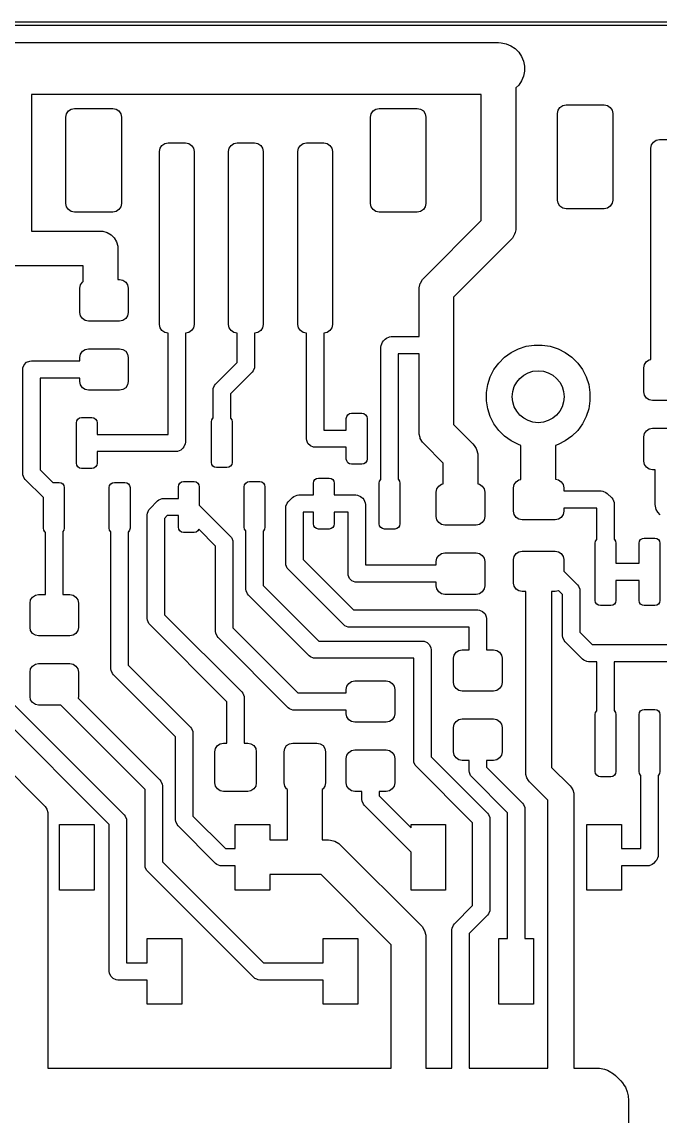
# Model space of a CAD drawing. Header units: millimetres. Extents: x 112.3 to 187.7, y -128.1 to -63.8.
# Drawn here: x 150.83 to 169.27, y -95.38 to -63.75 of the extents above; entities that cross this region are included whole.
import ezdxf

# ---------------------------------------------------------------- set-up
doc = ezdxf.new("R2010")
doc.units = ezdxf.units.MM
doc.layers.add('F.Cu', color=13, linetype='CONTINUOUS', true_color=0xc83434)

msp = doc.modelspace()

# ---------------------------------------------------------------- linework, layer by layer
at = {"layer": 'F.Cu', "linetype": 'CONTINUOUS'}
for p, q in [((112.4, -63.75), (187.699999, -63.75)), ((187.649999, -63.85), (112.45, -63.85)), ((150.6, -64.35), (164.6, -64.35)), ((164.6, -64.35), (164.673513, -64.353611)), ((164.673513, -64.353611), (164.817714, -64.382295)), ((164.817714, -64.382295), (164.953548, -64.438559)), ((164.953548, -64.438559), (165.075795, -64.520242)), ((165.075795, -64.520242), (165.179758, -64.624205)), ((165.179758, -64.624205), (165.261441, -64.746452)), ((165.261441, -64.746452), (165.317705, -64.882286)), ((165.317705, -64.882286), (165.346389, -65.026487)), ((165.346389, -65.026487), (165.346389, -65.173513)), ((165.261441, -65.453548), (165.179758, -65.575795)), ((165.317705, -65.317714), (165.261441, -65.453548)), ((165.346389, -65.173513), (165.317705, -65.317714)), ((165.179758, -65.575795), (165.1, -65.655553)), ((165.1, -65.655553), (165.1, -69.7)), ((164.1, -65.85), (151.1, -65.85)), ((151.1, -65.85), (151.1, -69.8)), ((164.1, -69.492893), (164.1, -65.85)), ((152.1, -66.5), (152.11903, -66.404329)), ((152.11903, -66.404329), (152.173223, -66.323223)), ((152.173223, -66.323223), (152.254329, -66.26903)), ((152.254329, -66.26903), (152.35, -66.25)), ((152.35, -66.25), (153.45, -66.25)), ((153.45, -66.25), (153.545671, -66.26903)), ((153.545671, -66.26903), (153.626777, -66.323223)), ((153.626777, -66.323223), (153.68097, -66.404329)), ((153.68097, -66.404329), (153.7, -66.5)), ((160.9, -66.5), (160.91903, -66.404329)), ((160.91903, -66.404329), (160.973223, -66.323223)), ((160.973223, -66.323223), (161.054329, -66.26903)), ((161.054329, -66.26903), (161.15, -66.25)), ((161.15, -66.25), (162.25, -66.25)), ((162.25, -66.25), (162.345671, -66.26903)), ((162.345671, -66.26903), (162.426777, -66.323223)), ((162.426777, -66.323223), (162.48097, -66.404329)), ((162.48097, -66.404329), (162.5, -66.5)), ((166.3, -66.4), (166.31903, -66.304329)), ((166.3, -68.9), (166.3, -66.4)), ((166.31903, -66.304329), (166.373223, -66.223223)), ((166.373223, -66.223223), (166.454329, -66.16903)), ((166.454329, -66.16903), (166.55, -66.15)), ((166.55, -66.15), (167.65, -66.15)), ((167.65, -66.15), (167.745671, -66.16903)), ((167.745671, -66.16903), (167.826777, -66.223223)), ((167.826777, -66.223223), (167.88097, -66.304329)), ((167.88097, -66.304329), (167.9, -66.4)), ((167.9, -66.4), (167.9, -68.9)), ((152.1, -69), (152.1, -66.5)), ((153.7, -66.5), (153.7, -69)), ((160.9, -69), (160.9, -66.5)), ((162.5, -66.5), (162.5, -69)), ((154.81903, -67.404329), (154.873223, -67.323223)), ((154.873223, -67.323223), (154.954329, -67.26903)), ((154.954329, -67.26903), (155.05, -67.25)), ((155.05, -67.25), (155.55, -67.25)), ((155.55, -67.25), (155.645671, -67.26903)), ((155.645671, -67.26903), (155.726777, -67.323223)), ((155.726777, -67.323223), (155.78097, -67.404329)), ((156.81903, -67.404329), (156.873223, -67.323223)), ((156.873223, -67.323223), (156.954329, -67.26903)), ((156.954329, -67.26903), (157.05, -67.25)), ((157.05, -67.25), (157.55, -67.25)), ((157.55, -67.25), (157.645671, -67.26903)), ((157.645671, -67.26903), (157.726777, -67.323223)), ((157.726777, -67.323223), (157.78097, -67.404329)), ((158.81903, -67.404329), (158.873223, -67.323223)), ((158.873223, -67.323223), (158.954329, -67.26903)), ((158.954329, -67.26903), (159.05, -67.25)), ((159.05, -67.25), (159.55, -67.25)), ((159.55, -67.25), (159.645671, -67.26903)), ((159.645671, -67.26903), (159.726777, -67.323223)), ((159.726777, -67.323223), (159.78097, -67.404329)), ((169, -67.4), (169.01903, -67.304329)), ((169.01903, -67.304329), (169.073223, -67.223223)), ((169.073223, -67.223223), (169.154329, -67.16903)), ((169.154329, -67.16903), (169.25, -67.15)), ((169.25, -67.15), (169.75, -67.15)), ((154.8, -67.5), (154.81903, -67.404329)), ((154.8, -72.5), (154.8, -67.5)), ((155.78097, -67.404329), (155.8, -67.5)), ((155.8, -67.5), (155.8, -72.5)), ((156.8, -67.5), (156.81903, -67.404329)), ((156.8, -72.5), (156.8, -67.5)), ((157.78097, -67.404329), (157.8, -67.5)), ((157.8, -67.5), (157.8, -72.5)), ((158.8, -67.5), (158.81903, -67.404329)), ((158.8, -72.5), (158.8, -67.5)), ((159.78097, -67.404329), (159.8, -67.5)), ((159.8, -67.5), (159.8, -72.5)), ((169, -69.9), (169, -67.4)), ((166.31903, -68.995671), (166.3, -68.9)), ((167.9, -68.9), (167.88097, -68.995671)), ((152.11903, -69.095671), (152.1, -69)), ((152.173223, -69.176777), (152.11903, -69.095671)), ((152.254329, -69.23097), (152.173223, -69.176777)), ((152.35, -69.25), (152.254329, -69.23097)), ((153.45, -69.25), (152.35, -69.25)), ((153.545671, -69.23097), (153.45, -69.25)), ((153.626777, -69.176777), (153.545671, -69.23097)), ((153.68097, -69.095671), (153.626777, -69.176777)), ((153.7, -69), (153.68097, -69.095671)), ((160.91903, -69.095671), (160.9, -69)), ((160.973223, -69.176777), (160.91903, -69.095671)), ((161.054329, -69.23097), (160.973223, -69.176777)), ((161.15, -69.25), (161.054329, -69.23097)), ((162.25, -69.25), (161.15, -69.25)), ((162.345671, -69.23097), (162.25, -69.25)), ((162.426777, -69.176777), (162.345671, -69.23097)), ((162.48097, -69.095671), (162.426777, -69.176777)), ((162.5, -69), (162.48097, -69.095671)), ((166.373223, -69.076777), (166.31903, -68.995671)), ((166.454329, -69.13097), (166.373223, -69.076777)), ((166.55, -69.15), (166.454329, -69.13097)), ((167.65, -69.15), (166.55, -69.15)), ((167.745671, -69.13097), (167.65, -69.15)), ((167.826777, -69.076777), (167.745671, -69.13097)), ((167.88097, -68.995671), (167.826777, -69.076777)), ((162.446447, -71.146447), (164.1, -69.492893)), ((151.1, -69.8), (153.1, -69.8)), ((153.1, -69.8), (153.165263, -69.804278)), ((153.165263, -69.804278), (153.291342, -69.83806)), ((153.291342, -69.83806), (153.404381, -69.903323)), ((153.404381, -69.903323), (153.496677, -69.995619)), ((165.06194, -69.891342), (164.996677, -70.004381)), ((165.077107, -69.834737), (165.06194, -69.891342)), ((165.095723, -69.765263), (165.077107, -69.834737)), ((165.1, -69.7), (165.095723, -69.765247)), ((165.095723, -69.765247), (165.095723, -69.765263)), ((169, -73.509945), (169, -69.9)), ((153.496677, -69.995619), (153.56194, -70.108658)), ((153.56194, -70.108658), (153.595722, -70.234737)), ((164.953553, -70.053554), (163.3, -71.707106)), ((164.996668, -70.004389), (164.953553, -70.053554)), ((164.996677, -70.004381), (164.996668, -70.004389)), ((153.595722, -70.234737), (153.6, -70.3)), ((153.6, -70.3), (153.6, -71.2)), ((152.6, -70.8), (150.6, -70.8)), ((152.6, -71.255331), (152.6, -70.8)), ((162.403338, -71.195603), (162.446447, -71.146447)), ((152.5, -71.45), (152.51903, -71.354329)), ((152.5, -72.15), (152.5, -71.45)), ((152.51903, -71.354329), (152.573223, -71.273223)), ((152.573223, -71.273223), (152.6, -71.255331)), ((153.6, -71.2), (153.65, -71.2)), ((153.65, -71.2), (153.745671, -71.21903)), ((153.745671, -71.21903), (153.826777, -71.273223)), ((153.826777, -71.273223), (153.88097, -71.354329)), ((153.88097, -71.354329), (153.9, -71.45)), ((153.9, -71.45), (153.9, -72.15)), ((162.3, -71.5), (162.304277, -71.434752)), ((162.304277, -71.434737), (162.33806, -71.308658)), ((162.304277, -71.434752), (162.304277, -71.434737)), ((162.33806, -71.308658), (162.343059, -71.3)), ((162.343059, -71.3), (162.403323, -71.195619)), ((162.403323, -71.195619), (162.403338, -71.195603)), ((162.3, -72.85), (162.3, -71.5)), ((163.3, -71.707106), (163.3, -73.1)), ((152.51903, -72.245671), (152.5, -72.15)), ((152.573223, -72.326777), (152.51903, -72.245671)), ((152.654329, -72.38097), (152.573223, -72.326777)), ((152.75, -72.4), (152.654329, -72.38097)), ((153.65, -72.4), (152.75, -72.4)), ((153.745671, -72.38097), (153.65, -72.4)), ((153.826777, -72.326777), (153.745671, -72.38097)), ((153.88097, -72.245671), (153.826777, -72.326777)), ((153.9, -72.15), (153.88097, -72.245671)), ((154.81903, -72.595671), (154.8, -72.5)), ((154.873223, -72.676777), (154.81903, -72.595671)), ((154.954329, -72.73097), (154.873223, -72.676777)), ((155.05, -72.75), (154.954329, -72.73097)), ((155.05, -75.675), (155.05, -72.75)), ((155.645671, -72.73097), (155.55, -72.75)), ((155.55, -72.75), (155.55, -75.9)), ((155.726777, -72.676777), (155.645671, -72.73097)), ((155.78097, -72.595671), (155.726777, -72.676777)), ((155.8, -72.5), (155.78097, -72.595671)), ((156.81903, -72.595671), (156.8, -72.5)), ((156.873223, -72.676777), (156.81903, -72.595671)), ((156.954329, -72.73097), (156.873223, -72.676777)), ((157.05, -72.75), (156.954329, -72.73097)), ((157.05, -73.596446), (157.05, -72.75)), ((157.645671, -72.73097), (157.55, -72.75)), ((157.55, -72.75), (157.55, -73.7)), ((157.726777, -72.676777), (157.645671, -72.73097)), ((157.78097, -72.595671), (157.726777, -72.676777)), ((157.8, -72.5), (157.78097, -72.595671)), ((158.81903, -72.595671), (158.8, -72.5)), ((158.873223, -72.676777), (158.81903, -72.595671)), ((158.954329, -72.73097), (158.873223, -72.676777)), ((159.05, -72.75), (158.954329, -72.73097)), ((159.05, -75.8), (159.05, -72.75)), ((159.645671, -72.73097), (159.55, -72.75)), ((159.55, -72.75), (159.55, -75.55)), ((159.726777, -72.676777), (159.645671, -72.73097)), ((159.78097, -72.595671), (159.726777, -72.676777)), ((159.8, -72.5), (159.78097, -72.595671)), ((161.204804, -73.101227), (161.242133, -73.011107)), ((161.242133, -73.011107), (161.242137, -73.011102)), ((161.242137, -73.011102), (161.273223, -72.973223)), ((161.273223, -72.973223), (161.323224, -72.923223)), ((161.323224, -72.923223), (161.361108, -72.892132)), ((161.361108, -72.892132), (161.451228, -72.854803)), ((161.451228, -72.854803), (161.451237, -72.854803)), ((161.451237, -72.854803), (161.5, -72.85)), ((161.5, -72.85), (162.3, -72.85)), ((152.5, -73.45), (152.51903, -73.354329)), ((152.51903, -73.354329), (152.573223, -73.273223)), ((152.573223, -73.273223), (152.654329, -73.21903)), ((152.654329, -73.21903), (152.75, -73.2)), ((152.75, -73.2), (153.65, -73.2)), ((153.65, -73.2), (153.745671, -73.21903)), ((153.745671, -73.21903), (153.826777, -73.273223)), ((153.826777, -73.273223), (153.88097, -73.354329)), ((153.88097, -73.354329), (153.9, -73.45)), ((161.2, -73.15), (161.204804, -73.101227)), ((161.2, -76.97738), (161.2, -73.15)), ((162.3, -73.35), (161.7, -73.35)), ((161.7, -73.35), (161.7, -76.97738)), ((162.3, -75.6), (162.3, -73.35)), ((163.3, -73.1), (163.3, -75.392893)), ((164.769709, -73.446344), (164.960133, -73.307993)), ((164.960133, -73.307993), (165.169856, -73.201134)), ((165.169856, -73.201134), (165.393713, -73.128398)), ((165.393713, -73.128398), (165.626192, -73.091577)), ((165.626192, -73.091577), (165.86157, -73.091577)), ((165.86157, -73.091577), (166.094049, -73.128398)), ((166.094049, -73.128398), (166.317906, -73.201134)), ((166.317906, -73.201134), (166.527629, -73.307993)), ((166.527629, -73.307993), (166.718053, -73.446344)), ((150.854804, -73.751227), (150.892133, -73.661107)), ((150.892133, -73.661107), (150.961107, -73.592133)), ((150.961107, -73.592133), (151.051227, -73.554804)), ((151.051227, -73.554804), (151.1, -73.55)), ((151.1, -73.55), (152.5, -73.55)), ((152.5, -73.55), (152.5, -73.45)), ((153.9, -73.45), (153.9, -74.15)), ((156.423223, -74.223223), (157.05, -73.596446)), ((157.55, -73.7), (157.545196, -73.748773)), ((164.464921, -73.803205), (164.603272, -73.612781)), ((164.603272, -73.612781), (164.769709, -73.446344)), ((166.718053, -73.446344), (166.88449, -73.612781)), ((166.88449, -73.612781), (167.022841, -73.803205)), ((168.8, -73.75), (168.81903, -73.654329)), ((168.81903, -73.654329), (168.873223, -73.573223)), ((168.873223, -73.573223), (168.954329, -73.51903)), ((168.954329, -73.51903), (169, -73.509945)), ((150.85, -73.8), (150.854804, -73.751227)), ((150.85, -76.8), (150.85, -73.8)), ((157.476776, -73.876777), (156.85, -74.503553)), ((157.507862, -73.838897), (157.476776, -73.876777)), ((157.507867, -73.838893), (157.507862, -73.838897)), ((157.545196, -73.748773), (157.507867, -73.838893)), ((164.285326, -74.236785), (164.358062, -74.012928)), ((164.358062, -74.012928), (164.464921, -73.803205)), ((167.022841, -73.803205), (167.1297, -74.012928)), ((167.1297, -74.012928), (167.202436, -74.236785)), ((168.8, -74.45), (168.8, -73.75)), ((152.5, -74.05), (151.35, -74.05)), ((151.35, -74.05), (151.35, -76.696446)), ((152.5, -74.15), (152.5, -74.05)), ((152.51903, -74.245671), (152.5, -74.15)), ((152.573223, -74.326777), (152.51903, -74.245671)), ((152.654329, -74.38097), (152.573223, -74.326777)), ((153.826777, -74.326777), (153.745671, -74.38097)), ((153.88097, -74.245671), (153.826777, -74.326777)), ((153.9, -74.15), (153.88097, -74.245671)), ((156.354804, -74.351227), (156.392133, -74.261107)), ((156.392133, -74.261107), (156.392137, -74.261102)), ((156.392137, -74.261102), (156.423223, -74.223223)), ((164.248505, -74.469264), (164.285326, -74.236785)), ((167.202436, -74.236785), (167.239257, -74.469264)), ((152.75, -74.4), (152.654329, -74.38097)), ((153.65, -74.4), (152.75, -74.4)), ((153.745671, -74.38097), (153.65, -74.4)), ((156.35, -74.4), (156.354804, -74.351227)), ((156.35, -75.20238), (156.35, -74.4)), ((156.85, -74.503553), (156.85, -75.20238)), ((164.248505, -74.704642), (164.248505, -74.469264)), ((167.239257, -74.469264), (167.239257, -74.704642)), ((168.81903, -74.545671), (168.8, -74.45)), ((168.873223, -74.626777), (168.81903, -74.545671)), ((168.954329, -74.68097), (168.873223, -74.626777)), ((164.285326, -74.937121), (164.248505, -74.704642)), ((164.358062, -75.160978), (164.285326, -74.937121)), ((167.202436, -74.937121), (167.1297, -75.160978)), ((167.239257, -74.704642), (167.202436, -74.937121)), ((169.05, -74.7), (168.954329, -74.68097)), ((169.95, -74.7), (169.05, -74.7)), ((152.4, -75.3375), (152.411418, -75.280097)), ((152.411418, -75.280097), (152.443934, -75.231434)), ((152.443934, -75.231434), (152.492597, -75.198918)), ((152.492597, -75.198918), (152.55, -75.1875)), ((152.55, -75.1875), (152.85, -75.1875)), ((152.85, -75.1875), (152.907403, -75.198918)), ((152.907403, -75.198918), (152.956066, -75.231434)), ((152.956066, -75.231434), (152.988582, -75.280097)), ((152.988582, -75.280097), (153, -75.3375)), ((156.3, -75.3125), (156.311418, -75.255097)), ((156.311418, -75.255097), (156.343934, -75.206434)), ((156.343934, -75.206434), (156.35, -75.20238)), ((156.85, -75.20238), (156.856066, -75.206434)), ((156.856066, -75.206434), (156.888582, -75.255097)), ((156.888582, -75.255097), (156.9, -75.3125)), ((160.2, -75.2125), (160.211418, -75.155097)), ((160.2, -75.55), (160.2, -75.2125)), ((160.211418, -75.155097), (160.243934, -75.106434)), ((160.243934, -75.106434), (160.292597, -75.073918)), ((160.292597, -75.073918), (160.35, -75.0625)), ((160.35, -75.0625), (160.65, -75.0625)), ((160.65, -75.0625), (160.707403, -75.073918)), ((160.707403, -75.073918), (160.756066, -75.106434)), ((160.756066, -75.106434), (160.788582, -75.155097)), ((160.788582, -75.155097), (160.8, -75.2125)), ((160.8, -75.2125), (160.8, -76.3875)), ((164.464921, -75.370701), (164.358062, -75.160978)), ((167.1297, -75.160978), (167.022841, -75.370701)), ((152.4, -76.5125), (152.4, -75.3375)), ((153, -75.3375), (153, -75.675)), ((156.3, -76.4875), (156.3, -75.3125)), ((156.9, -75.3125), (156.9, -76.4875)), ((159.55, -75.55), (160.2, -75.55)), ((162.304277, -75.665247), (162.3, -75.6)), ((163.3, -75.392893), (163.853553, -75.946446)), ((164.603272, -75.561125), (164.464921, -75.370701)), ((164.769709, -75.727562), (164.603272, -75.561125)), ((166.88449, -75.561125), (166.718053, -75.727562)), ((167.022841, -75.370701), (166.88449, -75.561125)), ((168.81903, -75.654329), (168.873223, -75.573223)), ((168.873223, -75.573223), (168.954329, -75.51903)), ((168.954329, -75.51903), (169.05, -75.5)), ((169.05, -75.5), (169.95, -75.5)), ((153, -75.675), (155.05, -75.675)), ((155.55, -75.9), (155.545196, -75.948773)), ((159.054804, -75.848773), (159.05, -75.8)), ((159.092133, -75.938893), (159.054804, -75.848773)), ((162.304277, -75.665263), (162.304277, -75.665247)), ((162.329959, -75.761108), (162.304277, -75.665263)), ((162.33806, -75.791342), (162.329959, -75.761108)), ((162.403323, -75.904381), (162.33806, -75.791342)), ((162.403338, -75.904396), (162.403323, -75.904381)), ((162.446447, -75.953553), (162.403338, -75.904396)), ((164.960133, -75.865913), (164.769709, -75.727562)), ((165.169856, -75.972772), (164.960133, -75.865913)), ((166.527629, -75.865913), (166.317906, -75.972772)), ((166.718053, -75.727562), (166.527629, -75.865913)), ((168.8, -75.75), (168.81903, -75.654329)), ((168.8, -76.45), (168.8, -75.75)), ((155.275, -76.175), (153, -76.175)), ((153, -76.175), (153, -76.5125)), ((155.323773, -76.170196), (155.275, -76.175)), ((155.413893, -76.132867), (155.323773, -76.170196)), ((155.413897, -76.132862), (155.413893, -76.132867)), ((155.451777, -76.101777), (155.413897, -76.132862)), ((155.476776, -76.076777), (155.451777, -76.101777)), ((155.507862, -76.038897), (155.476776, -76.076777)), ((155.507867, -76.038893), (155.507862, -76.038897)), ((155.545196, -75.948773), (155.507867, -76.038893)), ((159.161107, -76.007867), (159.092133, -75.938893)), ((159.251227, -76.045196), (159.161107, -76.007867)), ((159.3, -76.05), (159.251227, -76.045196)), ((160.2, -76.05), (159.3, -76.05)), ((160.2, -76.3875), (160.2, -76.05)), ((163, -76.507106), (162.446447, -75.953553)), ((163.853553, -75.946446), (163.896668, -75.99561)), ((163.896668, -75.99561), (163.896677, -75.995619)), ((163.896677, -75.995619), (163.946739, -76.082329)), ((163.946739, -76.082329), (163.96194, -76.108658)), ((163.96194, -76.108658), (163.995723, -76.234737)), ((163.995723, -76.234737), (163.995723, -76.234752)), ((163.995723, -76.234752), (164, -76.3)), ((165.243881, -75.996824), (165.169856, -75.972772)), ((165.243881, -76.980098), (165.243881, -75.996824)), ((166.317906, -75.972772), (166.243881, -75.996824)), ((166.243881, -75.996824), (166.243881, -76.974756)), ((152.411418, -76.569903), (152.4, -76.5125)), ((153, -76.5125), (152.988582, -76.569903)), ((156.311418, -76.544903), (156.3, -76.4875)), ((156.343934, -76.593566), (156.311418, -76.544903)), ((156.888582, -76.544903), (156.856066, -76.593566)), ((156.9, -76.4875), (156.888582, -76.544903)), ((160.211418, -76.444903), (160.2, -76.3875)), ((160.243934, -76.493566), (160.211418, -76.444903)), ((160.292597, -76.526082), (160.243934, -76.493566)), ((160.35, -76.5375), (160.292597, -76.526082)), ((160.65, -76.5375), (160.35, -76.5375)), ((160.707403, -76.526082), (160.65, -76.5375)), ((160.756066, -76.493566), (160.707403, -76.526082)), ((160.788582, -76.444903), (160.756066, -76.493566)), ((160.8, -76.3875), (160.788582, -76.444903)), ((163, -77.109945), (163, -76.507106)), ((164, -76.3), (164, -77.109945)), ((168.81903, -76.545671), (168.8, -76.45)), ((168.873223, -76.626777), (168.81903, -76.545671)), ((150.854804, -76.848773), (150.85, -76.8)), ((150.892133, -76.938893), (150.854804, -76.848773)), ((151.35, -76.696446), (151.716054, -77.0625)), ((152.443934, -76.618566), (152.411418, -76.569903)), ((152.492597, -76.651082), (152.443934, -76.618566)), ((152.55, -76.6625), (152.492597, -76.651082)), ((152.85, -76.6625), (152.55, -76.6625)), ((152.907403, -76.651082), (152.85, -76.6625)), ((152.956066, -76.618566), (152.907403, -76.651082)), ((152.988582, -76.569903), (152.956066, -76.618566)), ((156.392597, -76.626082), (156.343934, -76.593566)), ((156.45, -76.6375), (156.392597, -76.626082)), ((156.75, -76.6375), (156.45, -76.6375)), ((156.807403, -76.626082), (156.75, -76.6375)), ((156.856066, -76.593566), (156.807403, -76.626082)), ((168.954329, -76.68097), (168.873223, -76.626777)), ((169.05, -76.7), (168.954329, -76.68097)), ((169.125, -76.7), (169.05, -76.7)), ((169.125, -77.7), (169.125, -76.7)), ((150.892137, -76.938897), (150.892133, -76.938893)), ((150.923223, -76.976777), (150.892137, -76.938897)), ((151.45, -77.503554), (150.923223, -76.976777)), ((151.716054, -77.0625), (151.9, -77.0625)), ((151.9, -77.0625), (151.957403, -77.073918)), ((151.957403, -77.073918), (152.006066, -77.106434)), ((152.006066, -77.106434), (152.038582, -77.155097)), ((152.038582, -77.155097), (152.05, -77.2125)), ((153.35, -77.2125), (153.361418, -77.155097)), ((153.361418, -77.155097), (153.393934, -77.106434)), ((153.393934, -77.106434), (153.442597, -77.073918)), ((153.442597, -77.073918), (153.5, -77.0625)), ((153.5, -77.0625), (153.8, -77.0625)), ((153.8, -77.0625), (153.857403, -77.073918)), ((153.857403, -77.073918), (153.906066, -77.106434)), ((153.906066, -77.106434), (153.938582, -77.155097)), ((153.938582, -77.155097), (153.95, -77.2125)), ((155.35, -77.1875), (155.361418, -77.130097)), ((155.35, -77.525), (155.35, -77.1875)), ((155.361418, -77.130097), (155.393934, -77.081434)), ((155.393934, -77.081434), (155.442597, -77.048918)), ((155.442597, -77.048918), (155.5, -77.0375)), ((155.5, -77.0375), (155.8, -77.0375)), ((155.8, -77.0375), (155.857403, -77.048918)), ((155.857403, -77.048918), (155.906066, -77.081434)), ((155.906066, -77.081434), (155.938582, -77.130097)), ((155.938582, -77.130097), (155.95, -77.1875)), ((155.95, -77.1875), (155.95, -77.721446)), ((157.25, -77.1875), (157.261418, -77.130097)), ((157.25, -78.3625), (157.25, -77.1875)), ((157.261418, -77.130097), (157.293934, -77.081434)), ((157.293934, -77.081434), (157.342597, -77.048918)), ((157.342597, -77.048918), (157.4, -77.0375)), ((157.4, -77.0375), (157.7, -77.0375)), ((157.7, -77.0375), (157.757403, -77.048918)), ((157.757403, -77.048918), (157.806066, -77.081434)), ((157.806066, -77.081434), (157.838582, -77.130097)), ((157.838582, -77.130097), (157.85, -77.1875)), ((157.85, -77.1875), (157.85, -78.3625)), ((159.25, -77.0875), (159.261418, -77.030097)), ((159.25, -77.425), (159.25, -77.0875)), ((159.261418, -77.030097), (159.293934, -76.981434)), ((159.293934, -76.981434), (159.342597, -76.948918)), ((159.342597, -76.948918), (159.4, -76.9375)), ((159.4, -76.9375), (159.7, -76.9375)), ((159.7, -76.9375), (159.757403, -76.948918)), ((159.757403, -76.948918), (159.806066, -76.981434)), ((159.806066, -76.981434), (159.838582, -77.030097)), ((159.838582, -77.030097), (159.85, -77.0875)), ((159.85, -77.0875), (159.85, -77.425)), ((161.15, -77.0875), (161.161418, -77.030097)), ((161.15, -78.2625), (161.15, -77.0875)), ((161.161418, -77.030097), (161.193934, -76.981434)), ((161.193934, -76.981434), (161.2, -76.97738)), ((161.7, -76.97738), (161.706066, -76.981434)), ((161.706066, -76.981434), (161.738582, -77.030097)), ((161.738582, -77.030097), (161.75, -77.0875)), ((161.75, -77.0875), (161.75, -78.2625)), ((162.81903, -77.254329), (162.873223, -77.173223)), ((162.873223, -77.173223), (162.954329, -77.11903)), ((162.954329, -77.11903), (163, -77.109945)), ((164, -77.109945), (164.045671, -77.11903)), ((164.045671, -77.11903), (164.126777, -77.173223)), ((164.126777, -77.173223), (164.18097, -77.254329)), ((165.032308, -77.222455), (165.051338, -77.126784)), ((165.051338, -77.126784), (165.105531, -77.045678)), ((165.105531, -77.045678), (165.186637, -76.991485)), ((165.186637, -76.991485), (165.243881, -76.980098)), ((166.243881, -76.974756), (166.327979, -76.991485)), ((166.327979, -76.991485), (166.409085, -77.045678)), ((166.409085, -77.045678), (166.463278, -77.126784)), ((166.463278, -77.126784), (166.482308, -77.222455)), ((151.45, -78.3875), (151.45, -77.503554)), ((152.05, -77.2125), (152.05, -78.3875)), ((153.35, -78.3875), (153.35, -77.2125)), ((153.95, -77.2125), (153.95, -78.3875)), ((158.523223, -77.623223), (158.648224, -77.498223)), ((158.648224, -77.498223), (158.686108, -77.467132)), ((158.686108, -77.467132), (158.776228, -77.429803)), ((158.776228, -77.429803), (158.776237, -77.429803)), ((158.776237, -77.429803), (158.825, -77.425)), ((158.825, -77.425), (159.25, -77.425)), ((159.85, -77.425), (160.475, -77.425)), ((160.475, -77.425), (160.523773, -77.429804)), ((160.523773, -77.429804), (160.613893, -77.467133)), ((160.613893, -77.467133), (160.613897, -77.467137)), ((160.613897, -77.467137), (160.651777, -77.498223)), ((160.651777, -77.498223), (160.676776, -77.523223)), ((162.8, -77.35), (162.81903, -77.254329)), ((162.8, -78.05), (162.8, -77.35)), ((164.18097, -77.254329), (164.2, -77.35)), ((164.2, -77.35), (164.2, -78.05)), ((165.032308, -77.897455), (165.032308, -77.222455)), ((166.482308, -77.222455), (166.482308, -77.309955)), ((166.482308, -77.309955), (167.559955, -77.309955)), ((167.559955, -77.309955), (167.608728, -77.314759)), ((167.608728, -77.314759), (167.698848, -77.352088)), ((167.698848, -77.352088), (167.698852, -77.352092)), ((167.698852, -77.352092), (167.736732, -77.383178)), ((167.736732, -77.383178), (167.866776, -77.513223)), ((154.523223, -77.823223), (154.748223, -77.598223)), ((154.748223, -77.598223), (154.786102, -77.567137)), ((154.786102, -77.567137), (154.786107, -77.567133)), ((154.786107, -77.567133), (154.876227, -77.529804)), ((154.876227, -77.529804), (154.925, -77.525)), ((154.925, -77.525), (155.35, -77.525)), ((155.95, -77.721446), (156.851777, -78.623223)), ((158.45, -77.8), (158.454804, -77.751227)), ((158.45, -79.4), (158.45, -77.8)), ((158.454804, -77.751227), (158.492133, -77.661107)), ((158.492133, -77.661107), (158.492137, -77.661102)), ((158.492137, -77.661102), (158.523223, -77.623223)), ((160.676776, -77.523223), (160.707862, -77.561102)), ((160.707862, -77.561102), (160.707867, -77.561107)), ((160.707867, -77.561107), (160.745196, -77.651227)), ((160.745196, -77.651227), (160.75, -77.7)), ((160.75, -77.7), (160.75, -79.45)), ((167.44, -77.809955), (166.482308, -77.809955)), ((166.482308, -77.809955), (166.482308, -77.897455)), ((167.44, -78.71488), (167.44, -77.809955)), ((167.866776, -77.513223), (167.897862, -77.551102)), ((167.897862, -77.551102), (167.897867, -77.551107)), ((167.897867, -77.551107), (167.935196, -77.641227)), ((167.935196, -77.641227), (167.94, -77.69)), ((167.94, -77.69), (167.94, -78.71488)), ((169.128208, -77.748947), (169.125, -77.7)), ((169.153545, -77.843506), (169.128208, -77.748947)), ((154.45, -78), (154.454804, -77.951227)), ((154.45, -81), (154.45, -78)), ((154.454804, -77.951227), (154.492133, -77.861107)), ((154.492133, -77.861107), (154.492137, -77.861102)), ((154.492137, -77.861102), (154.523223, -77.823223)), ((155.028554, -78.025), (154.95, -78.103554)), ((154.95, -78.103554), (154.95, -80.896446)), ((155.35, -78.025), (155.028554, -78.025)), ((155.35, -78.3625), (155.35, -78.025)), ((159.25, -77.925), (158.95, -77.925)), ((158.95, -77.925), (158.95, -79.296446)), ((159.25, -78.2625), (159.25, -77.925)), ((160.25, -77.925), (159.85, -77.925)), ((159.85, -77.925), (159.85, -78.2625)), ((160.25, -79.7), (160.25, -77.925)), ((162.81903, -78.145671), (162.8, -78.05)), ((164.2, -78.05), (164.18097, -78.145671)), ((165.051338, -77.993126), (165.032308, -77.897455)), ((165.105531, -78.074232), (165.051338, -77.993126)), ((165.186637, -78.128425), (165.105531, -78.074232)), ((165.282308, -78.147455), (165.186637, -78.128425)), ((166.327979, -78.128425), (166.232308, -78.147455)), ((166.409085, -78.074232), (166.327979, -78.128425)), ((166.463278, -77.993126), (166.409085, -78.074232)), ((166.482308, -77.897455), (166.463278, -77.993126)), ((169.202492, -77.928286), (169.153545, -77.843506)), ((169.271714, -77.997508), (169.202492, -77.928286)), ((151.461418, -78.444903), (151.45, -78.3875)), ((151.493934, -78.493566), (151.461418, -78.444903)), ((152.038582, -78.444903), (152.010693, -78.486641)), ((152.05, -78.3875), (152.038582, -78.444903)), ((153.361418, -78.444903), (153.35, -78.3875)), ((153.393934, -78.493566), (153.361418, -78.444903)), ((153.938582, -78.444903), (153.906066, -78.493566)), ((153.95, -78.3875), (153.938582, -78.444903)), ((155.361418, -78.419903), (155.35, -78.3625)), ((155.393934, -78.468566), (155.361418, -78.419903)), ((155.938582, -78.419903), (155.906066, -78.468566)), ((155.939041, -78.417595), (155.938582, -78.419903)), ((156.425, -78.903554), (155.939041, -78.417595)), ((157.261418, -78.419903), (157.25, -78.3625)), ((157.293934, -78.468566), (157.261418, -78.419903)), ((157.838582, -78.419903), (157.806066, -78.468566)), ((157.85, -78.3625), (157.838582, -78.419903)), ((159.261418, -78.319903), (159.25, -78.2625)), ((159.293934, -78.368566), (159.261418, -78.319903)), ((159.342597, -78.401082), (159.293934, -78.368566)), ((159.4, -78.4125), (159.342597, -78.401082)), ((159.7, -78.4125), (159.4, -78.4125)), ((159.757403, -78.401082), (159.7, -78.4125)), ((159.806066, -78.368566), (159.757403, -78.401082)), ((159.838582, -78.319903), (159.806066, -78.368566)), ((159.85, -78.2625), (159.838582, -78.319903)), ((161.161418, -78.319903), (161.15, -78.2625)), ((161.193934, -78.368566), (161.161418, -78.319903)), ((161.242597, -78.401082), (161.193934, -78.368566)), ((161.3, -78.4125), (161.242597, -78.401082)), ((161.6, -78.4125), (161.3, -78.4125)), ((161.657403, -78.401082), (161.6, -78.4125)), ((161.706066, -78.368566), (161.657403, -78.401082)), ((161.738582, -78.319903), (161.706066, -78.368566)), ((161.75, -78.2625), (161.738582, -78.319903)), ((162.873223, -78.226777), (162.81903, -78.145671)), ((162.954329, -78.28097), (162.873223, -78.226777)), ((163.05, -78.3), (162.954329, -78.28097)), ((163.95, -78.3), (163.05, -78.3)), ((164.045671, -78.28097), (163.95, -78.3)), ((164.126777, -78.226777), (164.045671, -78.28097)), ((164.18097, -78.145671), (164.126777, -78.226777)), ((166.232308, -78.147455), (165.282308, -78.147455)), ((151.510693, -78.504764), (151.493934, -78.493566)), ((151.510693, -80.30411), (151.510693, -78.504764)), ((152.010693, -78.486641), (152.010693, -80.30411)), ((153.4, -78.497619), (153.393934, -78.493566)), ((153.4, -82.45), (153.4, -78.497619)), ((153.906066, -78.493566), (153.9, -78.497619)), ((153.9, -78.497619), (153.9, -82.346446)), ((155.442597, -78.501082), (155.393934, -78.468566)), ((155.5, -78.5125), (155.442597, -78.501082)), ((155.8, -78.5125), (155.5, -78.5125)), ((155.857403, -78.501082), (155.8, -78.5125)), ((155.906066, -78.468566), (155.857403, -78.501082)), ((156.851777, -78.623223), (156.882868, -78.661108)), ((156.882868, -78.661108), (156.888622, -78.675)), ((156.888622, -78.675), (156.920196, -78.751227)), ((156.920196, -78.751227), (156.925, -78.8)), ((157.3, -78.472619), (157.293934, -78.468566)), ((157.3, -80.15), (157.3, -78.472619)), ((157.806066, -78.468566), (157.8, -78.472619)), ((157.8, -78.472619), (157.8, -80.046446)), ((167.39, -78.825), (167.401418, -78.767597)), ((167.401418, -78.767597), (167.433934, -78.718934)), ((167.433934, -78.718934), (167.44, -78.71488)), ((167.94, -78.71488), (167.946066, -78.718934)), ((167.946066, -78.718934), (167.978582, -78.767597)), ((167.978582, -78.767597), (167.99, -78.825)), ((168.66, -78.825), (168.671418, -78.767597)), ((168.671418, -78.767597), (168.703934, -78.718934)), ((168.703934, -78.718934), (168.752597, -78.686418)), ((168.752597, -78.686418), (168.81, -78.675)), ((168.81, -78.675), (169.11, -78.675)), ((169.11, -78.675), (169.167403, -78.686418)), ((169.167403, -78.686418), (169.216066, -78.718934)), ((169.216066, -78.718934), (169.248582, -78.767597)), ((169.248582, -78.767597), (169.26, -78.825)), ((146.096777, -78.993223), (153.776777, -86.673223)), ((156.425, -81.375), (156.425, -78.903554)), ((156.925, -78.8), (156.925, -81.271446)), ((165.105531, -79.120678), (165.186637, -79.066485)), ((165.186637, -79.066485), (165.282308, -79.047455)), ((165.282308, -79.047455), (166.232308, -79.047455)), ((166.232308, -79.047455), (166.327979, -79.066485)), ((166.327979, -79.066485), (166.409085, -79.120678)), ((167.39, -80.475), (167.39, -78.825)), ((167.99, -78.825), (167.99, -79.4)), ((168.66, -79.4), (168.66, -78.825)), ((169.26, -78.825), (169.26, -80.475)), ((158.454804, -79.448773), (158.45, -79.4)), ((158.95, -79.296446), (160.403553, -80.75)), ((162.8, -79.35), (162.81903, -79.254329)), ((162.8, -79.45), (162.8, -79.35)), ((162.81903, -79.254329), (162.873223, -79.173223)), ((162.873223, -79.173223), (162.954329, -79.11903)), ((162.954329, -79.11903), (163.05, -79.1)), ((163.05, -79.1), (163.95, -79.1)), ((163.95, -79.1), (164.045671, -79.11903)), ((164.045671, -79.11903), (164.126777, -79.173223)), ((164.126777, -79.173223), (164.18097, -79.254329)), ((164.18097, -79.254329), (164.2, -79.35)), ((164.2, -79.35), (164.2, -80.05)), ((165.032308, -79.297455), (165.051338, -79.201784)), ((165.032308, -79.972455), (165.032308, -79.297455)), ((165.051338, -79.201784), (165.105531, -79.120678)), ((166.409085, -79.120678), (166.463278, -79.201784)), ((166.463278, -79.201784), (166.482308, -79.297455)), ((166.482308, -79.297455), (166.482308, -79.628754)), ((167.99, -79.4), (168.66, -79.4)), ((153.35, -86.953554), (145.816446, -79.42)), ((158.492133, -79.538893), (158.454804, -79.448773)), ((158.492137, -79.538897), (158.492133, -79.538893)), ((158.523223, -79.576777), (158.492137, -79.538897)), ((160.123224, -81.176777), (158.523223, -79.576777)), ((160.254804, -79.748773), (160.25, -79.7)), ((160.75, -79.45), (162.8, -79.45)), ((166.482308, -79.628754), (166.876776, -80.023223)), ((160.292133, -79.838893), (160.254804, -79.748773)), ((160.361107, -79.907867), (160.292133, -79.838893)), ((160.451227, -79.945196), (160.361107, -79.907867)), ((160.5, -79.95), (160.451227, -79.945196)), ((162.8, -79.95), (160.5, -79.95)), ((162.8, -80.05), (162.8, -79.95)), ((165.051338, -80.068126), (165.032308, -79.972455)), ((166.876776, -80.023223), (166.907862, -80.061102)), ((168.66, -79.9), (167.99, -79.9)), ((167.99, -79.9), (167.99, -80.475)), ((168.66, -80.475), (168.66, -79.9)), ((145.247113, -80.174835), (151.465165, -86.392887)), ((151.133916, -80.377333), (151.215022, -80.32314)), ((151.215022, -80.32314), (151.310693, -80.30411)), ((151.310693, -80.30411), (151.510693, -80.30411)), ((152.010693, -80.30411), (152.210693, -80.30411)), ((152.210693, -80.30411), (152.306364, -80.32314)), ((152.306364, -80.32314), (152.38747, -80.377333)), ((157.304804, -80.198773), (157.3, -80.15)), ((157.342133, -80.288893), (157.304804, -80.198773)), ((157.342137, -80.288897), (157.342133, -80.288893)), ((157.373223, -80.326777), (157.342137, -80.288897)), ((159.123223, -82.076777), (157.373223, -80.326777)), ((157.8, -80.046446), (159.403554, -81.65)), ((162.81903, -80.145671), (162.8, -80.05)), ((162.873223, -80.226777), (162.81903, -80.145671)), ((162.954329, -80.28097), (162.873223, -80.226777)), ((163.05, -80.3), (162.954329, -80.28097)), ((163.95, -80.3), (163.05, -80.3)), ((164.045671, -80.28097), (163.95, -80.3)), ((164.126777, -80.226777), (164.045671, -80.28097)), ((164.18097, -80.145671), (164.126777, -80.226777)), ((164.2, -80.05), (164.18097, -80.145671)), ((165.105531, -80.149232), (165.051338, -80.068126)), ((165.186637, -80.203425), (165.105531, -80.149232)), ((165.282308, -80.222455), (165.186637, -80.203425)), ((165.382308, -80.222455), (165.282308, -80.222455)), ((165.382308, -85.457308), (165.382308, -80.222455)), ((166.232308, -80.222455), (166.132308, -80.222455)), ((166.132308, -80.222455), (166.132308, -85.301978)), ((166.327979, -80.203425), (166.232308, -80.222455)), ((166.341102, -80.194656), (166.327979, -80.203425)), ((166.45, -80.303553), (166.341102, -80.194656)), ((166.45, -81.5), (166.45, -80.303553)), ((166.907862, -80.061102), (166.907867, -80.061107)), ((166.907867, -80.061107), (166.945196, -80.151227)), ((166.945196, -80.151227), (166.95, -80.2)), ((166.95, -80.2), (166.95, -81.396446)), ((151.060693, -80.55411), (151.079723, -80.458439)), ((151.060693, -81.25411), (151.060693, -80.55411)), ((151.079723, -80.458439), (151.133916, -80.377333)), ((152.38747, -80.377333), (152.441663, -80.458439)), ((152.441663, -80.458439), (152.460693, -80.55411)), ((152.460693, -80.55411), (152.460693, -81.25411)), ((167.401418, -80.532403), (167.39, -80.475)), ((167.433934, -80.581066), (167.401418, -80.532403)), ((167.482597, -80.613582), (167.433934, -80.581066)), ((167.54, -80.625), (167.482597, -80.613582)), ((167.84, -80.625), (167.54, -80.625)), ((167.897403, -80.613582), (167.84, -80.625)), ((167.946066, -80.581066), (167.897403, -80.613582)), ((167.978582, -80.532403), (167.946066, -80.581066)), ((167.99, -80.475), (167.978582, -80.532403)), ((168.671418, -80.532403), (168.66, -80.475)), ((168.703934, -80.581066), (168.671418, -80.532403)), ((168.752597, -80.613582), (168.703934, -80.581066)), ((168.81, -80.625), (168.752597, -80.613582)), ((169.11, -80.625), (168.81, -80.625)), ((169.167403, -80.613582), (169.11, -80.625)), ((169.216066, -80.581066), (169.167403, -80.613582)), ((169.248582, -80.532403), (169.216066, -80.581066)), ((169.26, -80.475), (169.248582, -80.532403)), ((154.95, -80.896446), (157.176777, -83.123223)), ((160.403553, -80.75), (164, -80.75)), ((164, -80.75), (164.048773, -80.754804)), ((164.048773, -80.754804), (164.138893, -80.792133)), ((164.138893, -80.792133), (164.207867, -80.861107)), ((164.207867, -80.861107), (164.245196, -80.951227)), ((164.245196, -80.951227), (164.25, -81)), ((151.079723, -81.349781), (151.060693, -81.25411)), ((152.460693, -81.25411), (152.441663, -81.349781)), ((154.454804, -81.048773), (154.45, -81)), ((154.492133, -81.138893), (154.454804, -81.048773)), ((154.492137, -81.138897), (154.492133, -81.138893)), ((154.523223, -81.176777), (154.492137, -81.138897)), ((156.75, -83.403554), (154.523223, -81.176777)), ((156.925, -81.271446), (158.803553, -83.15)), ((160.161108, -81.207868), (160.123224, -81.176777)), ((160.251228, -81.245197), (160.161108, -81.207868)), ((160.251237, -81.245197), (160.251228, -81.245197)), ((160.3, -81.25), (160.251237, -81.245197)), ((163.75, -81.25), (160.3, -81.25)), ((163.75, -81.9), (163.75, -81.25)), ((164.25, -81), (164.25, -81.9)), ((151.133916, -81.430887), (151.079723, -81.349781)), ((151.215022, -81.48508), (151.133916, -81.430887)), ((151.310693, -81.50411), (151.215022, -81.48508)), ((152.210693, -81.50411), (151.310693, -81.50411)), ((152.306364, -81.48508), (152.210693, -81.50411)), ((152.38747, -81.430887), (152.306364, -81.48508)), ((152.441663, -81.349781), (152.38747, -81.430887)), ((156.429804, -81.423773), (156.425, -81.375)), ((156.467133, -81.513893), (156.429804, -81.423773)), ((156.467137, -81.513897), (156.467133, -81.513893)), ((156.498223, -81.551777), (156.467137, -81.513897)), ((158.523223, -83.576776), (156.498223, -81.551777)), ((166.454804, -81.548773), (166.45, -81.5)), ((166.492133, -81.638893), (166.454804, -81.548773)), ((166.95, -81.396446), (167.303554, -81.75)), ((159.403554, -81.65), (162.4, -81.65)), ((162.4, -81.65), (162.448773, -81.654804)), ((162.448773, -81.654804), (162.538893, -81.692133)), ((162.538893, -81.692133), (162.607867, -81.761107)), ((162.607867, -81.761107), (162.645196, -81.851227)), ((162.645196, -81.851227), (162.65, -81.9)), ((162.65, -81.9), (162.65, -84.996446)), ((163.373223, -81.973223), (163.454329, -81.91903)), ((163.454329, -81.91903), (163.55, -81.9)), ((163.55, -81.9), (163.75, -81.9)), ((164.25, -81.9), (164.45, -81.9)), ((164.45, -81.9), (164.545671, -81.91903)), ((164.545671, -81.91903), (164.626777, -81.973223)), ((166.492137, -81.638897), (166.492133, -81.638893)), ((166.523223, -81.676777), (166.492137, -81.638897)), ((167.023223, -82.176777), (166.523223, -81.676777)), ((167.303554, -81.75), (167.8, -81.75)), ((167.8, -81.75), (169.98, -81.75)), ((159.161108, -82.107868), (159.123223, -82.076777)), ((159.251228, -82.145197), (159.161108, -82.107868)), ((159.251237, -82.145197), (159.251228, -82.145197)), ((159.3, -82.15), (159.251237, -82.145197)), ((162.15, -82.15), (159.3, -82.15)), ((162.15, -85.1), (162.15, -82.15)), ((163.3, -82.15), (163.31903, -82.054329)), ((163.3, -82.85), (163.3, -82.15)), ((163.31903, -82.054329), (163.373223, -81.973223)), ((164.626777, -81.973223), (164.68097, -82.054329)), ((164.68097, -82.054329), (164.7, -82.15)), ((164.7, -82.15), (164.7, -82.85)), ((167.061108, -82.207868), (167.023223, -82.176777)), ((167.151228, -82.245197), (167.061108, -82.207868)), ((167.151237, -82.245197), (167.151228, -82.245197)), ((167.2, -82.25), (167.151237, -82.245197)), ((167.44, -82.25), (167.2, -82.25)), ((167.44, -83.66488), (167.44, -82.25)), ((170.2, -82.25), (167.94, -82.25)), ((167.94, -82.25), (167.94, -83.66488)), ((151.060693, -82.55411), (151.079723, -82.458439)), ((151.060693, -83.25411), (151.060693, -82.55411)), ((151.079723, -82.458439), (151.133916, -82.377333)), ((151.133916, -82.377333), (151.215022, -82.32314)), ((151.215022, -82.32314), (151.310693, -82.30411)), ((151.310693, -82.30411), (152.210693, -82.30411)), ((152.210693, -82.30411), (152.306364, -82.32314)), ((152.306364, -82.32314), (152.38747, -82.377333)), ((152.38747, -82.377333), (152.441663, -82.458439)), ((152.441663, -82.458439), (152.460693, -82.55411)), ((152.460693, -82.55411), (152.460693, -83.25411)), ((153.404804, -82.498773), (153.4, -82.45)), ((153.442133, -82.588893), (153.404804, -82.498773)), ((153.9, -82.346446), (155.693654, -84.1401)), ((153.442137, -82.588897), (153.442133, -82.588893)), ((153.473223, -82.626777), (153.442137, -82.588897)), ((155.266877, -84.420431), (153.473223, -82.626777)), ((160.21903, -82.954329), (160.273223, -82.873223)), ((160.273223, -82.873223), (160.354329, -82.81903)), ((160.354329, -82.81903), (160.45, -82.8)), ((160.45, -82.8), (161.35, -82.8)), ((161.35, -82.8), (161.445671, -82.81903)), ((161.445671, -82.81903), (161.526777, -82.873223)), ((161.526777, -82.873223), (161.58097, -82.954329)), ((163.31903, -82.945671), (163.3, -82.85)), ((164.7, -82.85), (164.68097, -82.945671)), ((157.176777, -83.123223), (157.207862, -83.161102)), ((157.207862, -83.161102), (157.207867, -83.161107)), ((157.207867, -83.161107), (157.245196, -83.251227)), ((158.803553, -83.15), (160.2, -83.15)), ((160.2, -83.05), (160.21903, -82.954329)), ((160.2, -83.15), (160.2, -83.05)), ((161.58097, -82.954329), (161.6, -83.05)), ((161.6, -83.05), (161.6, -83.75)), ((163.373223, -83.026777), (163.31903, -82.945671)), ((163.454329, -83.08097), (163.373223, -83.026777)), ((163.55, -83.1), (163.454329, -83.08097)), ((164.45, -83.1), (163.55, -83.1)), ((164.545671, -83.08097), (164.45, -83.1)), ((164.626777, -83.026777), (164.545671, -83.08097)), ((164.68097, -82.945671), (164.626777, -83.026777)), ((151.079723, -83.349781), (151.060693, -83.25411)), ((151.133916, -83.430887), (151.079723, -83.349781)), ((151.215022, -83.48508), (151.133916, -83.430887)), ((151.310693, -83.50411), (151.215022, -83.48508)), ((151.950556, -83.50411), (151.310693, -83.50411)), ((154.387358, -85.940911), (151.950556, -83.50411)), ((152.460693, -83.25411), (152.451894, -83.298341)), ((152.451894, -83.298341), (154.814135, -85.660582)), ((156.75, -84.6), (156.75, -83.403554)), ((157.245196, -83.251227), (157.25, -83.3)), ((157.25, -83.3), (157.25, -84.6)), ((158.561102, -83.607862), (158.523223, -83.576776)), ((158.561107, -83.607867), (158.561102, -83.607862)), ((158.651227, -83.645196), (158.561107, -83.607867)), ((158.7, -83.65), (158.651227, -83.645196)), ((160.2, -83.65), (158.7, -83.65)), ((160.2, -83.75), (160.2, -83.65)), ((160.21903, -83.845671), (160.2, -83.75)), ((161.6, -83.75), (161.58097, -83.845671)), ((167.39, -83.775), (167.401418, -83.717597)), ((167.39, -85.425), (167.39, -83.775)), ((167.401418, -83.717597), (167.433934, -83.668934)), ((167.433934, -83.668934), (167.44, -83.66488)), ((167.94, -83.66488), (167.946066, -83.668934)), ((167.946066, -83.668934), (167.978582, -83.717597)), ((167.978582, -83.717597), (167.99, -83.775)), ((167.99, -83.775), (167.99, -85.425)), ((168.66, -83.775), (168.671418, -83.717597)), ((168.66, -85.425), (168.66, -83.775)), ((168.671418, -83.717597), (168.703934, -83.668934)), ((168.703934, -83.668934), (168.752597, -83.636418)), ((168.752597, -83.636418), (168.81, -83.625)), ((168.81, -83.625), (169.11, -83.625)), ((169.11, -83.625), (169.167403, -83.636418)), ((169.167403, -83.636418), (169.216066, -83.668934)), ((169.216066, -83.668934), (169.248582, -83.717597)), ((169.248582, -83.717597), (169.26, -83.775)), ((169.26, -83.775), (169.26, -85.425)), ((155.693654, -84.1401), (155.724745, -84.177985)), ((160.273223, -83.926777), (160.21903, -83.845671)), ((160.354329, -83.98097), (160.273223, -83.926777)), ((160.45, -84), (160.354329, -83.98097)), ((161.35, -84), (160.45, -84)), ((161.445671, -83.98097), (161.35, -84)), ((161.526777, -83.926777), (161.445671, -83.98097)), ((161.58097, -83.845671), (161.526777, -83.926777)), ((163.3, -84.15), (163.31903, -84.054329)), ((163.31903, -84.054329), (163.373223, -83.973223)), ((163.373223, -83.973223), (163.454329, -83.91903)), ((163.454329, -83.91903), (163.55, -83.9)), ((163.55, -83.9), (164.45, -83.9)), ((164.45, -83.9), (164.545671, -83.91903)), ((164.545671, -83.91903), (164.626777, -83.973223)), ((164.626777, -83.973223), (164.68097, -84.054329)), ((164.68097, -84.054329), (164.7, -84.15)), ((155.266877, -86.816877), (155.266877, -84.420431)), ((155.724745, -84.177985), (155.762074, -84.268105)), ((155.762074, -84.268105), (155.762074, -84.268114)), ((155.762074, -84.268114), (155.766877, -84.316877)), ((155.766877, -84.316877), (155.766877, -86.713323)), ((163.3, -84.85), (163.3, -84.15)), ((164.7, -84.15), (164.7, -84.85)), ((156.4, -84.85), (156.41903, -84.754329)), ((156.41903, -84.754329), (156.473223, -84.673223)), ((156.473223, -84.673223), (156.554329, -84.61903)), ((156.554329, -84.61903), (156.65, -84.6)), ((156.65, -84.6), (156.75, -84.6)), ((157.25, -84.6), (157.35, -84.6)), ((157.35, -84.6), (157.445671, -84.61903)), ((157.445671, -84.61903), (157.526777, -84.673223)), ((157.526777, -84.673223), (157.58097, -84.754329)), ((157.58097, -84.754329), (157.6, -84.85)), ((158.4, -84.85), (158.41903, -84.754329)), ((158.41903, -84.754329), (158.473223, -84.673223)), ((158.473223, -84.673223), (158.554329, -84.61903)), ((158.554329, -84.61903), (158.65, -84.6)), ((158.65, -84.6), (159.35, -84.6)), ((159.35, -84.6), (159.445671, -84.61903)), ((159.445671, -84.61903), (159.526777, -84.673223)), ((159.526777, -84.673223), (159.58097, -84.754329)), ((159.58097, -84.754329), (159.6, -84.85)), ((156.4, -85.75), (156.4, -84.85)), ((157.6, -84.85), (157.6, -85.75)), ((158.4, -85.75), (158.4, -84.85)), ((159.6, -84.85), (159.6, -85.75)), ((160.2, -85.05), (160.21903, -84.954329)), ((160.2, -85.75), (160.2, -85.05)), ((160.21903, -84.954329), (160.273223, -84.873223)), ((160.273223, -84.873223), (160.354329, -84.81903)), ((160.354329, -84.81903), (160.45, -84.8)), ((160.45, -84.8), (161.35, -84.8)), ((161.35, -84.8), (161.445671, -84.81903)), ((161.445671, -84.81903), (161.526777, -84.873223)), ((161.526777, -84.873223), (161.58097, -84.954329)), ((161.58097, -84.954329), (161.6, -85.05)), ((161.6, -85.05), (161.6, -85.75)), ((162.65, -84.996446), (164.276777, -86.623223)), ((163.31903, -84.945671), (163.3, -84.85)), ((163.373223, -85.026777), (163.31903, -84.945671)), ((163.454329, -85.08097), (163.373223, -85.026777)), ((163.55, -85.1), (163.454329, -85.08097)), ((164.545671, -85.08097), (164.45, -85.1)), ((164.626777, -85.026777), (164.545671, -85.08097)), ((164.68097, -84.945671), (164.626777, -85.026777)), ((164.7, -84.85), (164.68097, -84.945671)), ((162.154804, -85.148773), (162.15, -85.1)), ((162.192133, -85.238893), (162.154804, -85.148773)), ((162.192137, -85.238897), (162.192133, -85.238893)), ((162.223223, -85.276777), (162.192137, -85.238897)), ((163.85, -86.903554), (162.223223, -85.276777)), ((163.75, -85.1), (163.55, -85.1)), ((163.75, -85.4), (163.75, -85.1)), ((163.754804, -85.448773), (163.75, -85.4)), ((164.45, -85.1), (164.25, -85.1)), ((164.25, -85.1), (164.25, -85.296446)), ((164.25, -85.296446), (165.287066, -86.333512)), ((166.132308, -85.301978), (166.665165, -85.834835)), ((154.814135, -85.660582), (154.845226, -85.698466)), ((154.845226, -85.698466), (154.882555, -85.788586)), ((163.792133, -85.538893), (163.754804, -85.448773)), ((163.792137, -85.538897), (163.792133, -85.538893)), ((163.823223, -85.576777), (163.792137, -85.538897)), ((164.860289, -86.613843), (163.823223, -85.576777)), ((165.385515, -85.506239), (165.382308, -85.457308)), ((165.385515, -85.506255), (165.385515, -85.506239)), ((165.410853, -85.600815), (165.385515, -85.506255)), ((165.414925, -85.607867), (165.410853, -85.600815)), ((165.4598, -85.685594), (165.414925, -85.607867)), ((165.459808, -85.685602), (165.4598, -85.685594)), ((165.492143, -85.722473), (165.459808, -85.685602)), ((166.025, -86.25533), (165.492143, -85.722473)), ((167.401418, -85.482403), (167.39, -85.425)), ((167.433934, -85.531066), (167.401418, -85.482403)), ((167.482597, -85.563582), (167.433934, -85.531066)), ((167.54, -85.575), (167.482597, -85.563582)), ((167.84, -85.575), (167.54, -85.575)), ((167.897403, -85.563582), (167.84, -85.575)), ((167.946066, -85.531066), (167.897403, -85.563582)), ((167.978582, -85.482403), (167.946066, -85.531066)), ((167.99, -85.425), (167.978582, -85.482403)), ((168.671418, -85.482403), (168.66, -85.425)), ((168.703934, -85.531066), (168.671418, -85.482403)), ((168.71, -85.535119), (168.703934, -85.531066)), ((168.71, -87.651782), (168.71, -85.535119)), ((169.216066, -85.531066), (169.21, -85.535119)), ((169.21, -85.535119), (169.21, -87.84)), ((169.248582, -85.482403), (169.216066, -85.531066)), ((169.26, -85.425), (169.248582, -85.482403)), ((154.387358, -88.137358), (154.387358, -85.940911)), ((154.882555, -85.788586), (154.882555, -85.788595)), ((154.882555, -85.788595), (154.887358, -85.837358)), ((154.887358, -85.837358), (154.887358, -88.033804)), ((156.41903, -85.845671), (156.4, -85.75)), ((156.473223, -85.926777), (156.41903, -85.845671)), ((156.554329, -85.98097), (156.473223, -85.926777)), ((156.65, -86), (156.554329, -85.98097)), ((157.35, -86), (156.65, -86)), ((157.445671, -85.98097), (157.35, -86)), ((157.526777, -85.926777), (157.445671, -85.98097)), ((157.58097, -85.845671), (157.526777, -85.926777)), ((157.6, -85.75), (157.58097, -85.845671)), ((158.41903, -85.845671), (158.4, -85.75)), ((158.473223, -85.926777), (158.41903, -85.845671)), ((158.5, -85.944668), (158.473223, -85.926777)), ((158.5, -87.401782), (158.5, -85.944668)), ((159.526777, -85.926777), (159.5, -85.944668)), ((159.5, -85.944668), (159.5, -87.401782)), ((159.58097, -85.845671), (159.526777, -85.926777)), ((159.6, -85.75), (159.58097, -85.845671)), ((160.21903, -85.845671), (160.2, -85.75)), ((160.273223, -85.926777), (160.21903, -85.845671)), ((160.354329, -85.98097), (160.273223, -85.926777)), ((160.45, -86), (160.354329, -85.98097)), ((160.65, -86), (160.45, -86)), ((160.65, -86.231493), (160.65, -86)), ((161.35, -86), (161.15, -86)), ((161.15, -86), (161.15, -86.127939)), ((161.445671, -85.98097), (161.35, -86)), ((161.526777, -85.926777), (161.445671, -85.98097)), ((161.58097, -85.845671), (161.526777, -85.926777)), ((161.6, -85.75), (161.58097, -85.845671)), ((166.665165, -85.834835), (166.697508, -85.871714)), ((166.697508, -85.871714), (166.746455, -85.956494)), ((166.746455, -85.956494), (166.771793, -86.051053)), ((160.654804, -86.280266), (160.65, -86.231493)), ((160.692133, -86.370386), (160.654804, -86.280266)), ((161.15, -86.127939), (162.070289, -87.048228)), ((165.287066, -86.333512), (165.318157, -86.371397)), ((166.025, -93.99489), (166.025, -86.25533)), ((166.771793, -86.051053), (166.771793, -86.051068)), ((166.771793, -86.051068), (166.775, -86.1)), ((166.775, -86.1), (166.775, -93.99489)), ((151.465165, -86.392887), (151.497499, -86.429757)), ((151.497499, -86.429757), (151.497508, -86.429766)), ((151.497508, -86.429766), (151.546455, -86.514546)), ((151.546455, -86.514546), (151.571792, -86.609105)), ((151.571792, -86.609105), (151.575, -86.658052)), ((151.575, -86.658052), (151.575, -93.99489)), ((153.776777, -86.673223), (153.807862, -86.711102)), ((160.692137, -86.37039), (160.692133, -86.370386)), ((160.723223, -86.40827), (160.692137, -86.37039)), ((162.070289, -87.755335), (160.723223, -86.40827)), ((164.276777, -86.623223), (164.307862, -86.661102)), ((164.307862, -86.661102), (164.307867, -86.661107)), ((164.307867, -86.661107), (164.345196, -86.751227)), ((164.860289, -90.251782), (164.860289, -86.613843)), ((165.318157, -86.371397), (165.355486, -86.461517)), ((165.355486, -86.461517), (165.355486, -86.461526)), ((165.355486, -86.461526), (165.360289, -86.510289)), ((165.360289, -86.510289), (165.360289, -90.251782)), ((151.910289, -88.851782), (151.910289, -86.951782)), ((151.910289, -86.951782), (152.910289, -86.951782)), ((152.910289, -86.951782), (152.910289, -88.851782)), ((153.35, -91.2), (153.35, -86.953554)), ((153.807862, -86.711102), (153.807867, -86.711107)), ((153.807867, -86.711107), (153.845196, -86.801227)), ((153.845196, -86.801227), (153.85, -86.85)), ((153.85, -86.85), (153.85, -90.95)), ((155.271681, -86.86565), (155.266877, -86.816877)), ((155.30901, -86.95577), (155.271681, -86.86565)), ((155.309014, -86.955774), (155.30901, -86.95577)), ((155.3401, -86.993654), (155.309014, -86.955774)), ((156.425005, -88.078558), (155.3401, -86.993654)), ((155.766877, -86.713323), (156.705335, -87.651782)), ((156.990289, -87.651782), (156.990289, -86.951782)), ((156.990289, -86.951782), (157.990289, -86.951782)), ((157.990289, -86.951782), (157.990289, -87.401782)), ((162.070289, -87.048228), (162.070289, -86.951782)), ((162.070289, -86.951782), (163.070289, -86.951782)), ((163.070289, -86.951782), (163.070289, -88.851782)), ((163.85, -89.296446), (163.85, -86.903554)), ((164.345196, -86.751227), (164.35, -86.8)), ((164.35, -86.8), (164.35, -89.4)), ((167.150289, -88.851782), (167.150289, -86.951782)), ((167.150289, -86.951782), (168.150289, -86.951782)), ((168.150289, -86.951782), (168.150289, -87.651782)), ((157.990289, -87.401782), (158.5, -87.401782)), ((159.5, -87.401782), (159.680289, -87.401782)), ((159.680289, -87.401782), (159.745537, -87.406059)), ((159.745537, -87.406059), (159.745552, -87.406059)), ((159.745552, -87.406059), (159.871631, -87.439842)), ((159.871631, -87.439842), (159.98467, -87.505105)), ((159.98467, -87.505105), (159.984685, -87.50512)), ((159.984685, -87.50512), (160.033842, -87.548229)), ((160.033842, -87.548229), (162.353554, -89.86794)), ((156.705335, -87.651782), (156.990289, -87.651782)), ((162.070289, -88.851782), (162.070289, -87.755335)), ((168.150289, -87.651782), (168.71, -87.651782)), ((169.199807, -87.901782), (169.167868, -87.978892)), ((169.205196, -87.888773), (169.199807, -87.901782)), ((169.21, -87.84), (169.205196, -87.888773)), ((154.392162, -88.186131), (154.387358, -88.137358)), ((154.429491, -88.276251), (154.392162, -88.186131)), ((154.887358, -88.033804), (157.803554, -90.95)), ((156.462884, -88.109644), (156.425005, -88.078558)), ((156.462889, -88.109649), (156.462884, -88.109644)), ((156.553009, -88.146978), (156.462889, -88.109649)), ((156.601782, -88.151782), (156.553009, -88.146978)), ((156.990289, -88.151782), (156.601782, -88.151782)), ((156.990289, -88.851782), (156.990289, -88.151782)), ((168.898218, -88.151782), (168.150289, -88.151782)), ((168.150289, -88.151782), (168.150289, -88.851782)), ((168.946991, -88.146978), (168.898218, -88.151782)), ((169.037111, -88.109649), (168.946991, -88.146978)), ((169.037115, -88.109644), (169.037111, -88.109649)), ((169.074995, -88.078559), (169.037115, -88.109644)), ((169.136777, -88.016777), (169.074995, -88.078559)), ((169.167868, -87.978892), (169.136777, -88.016777)), ((154.429495, -88.276255), (154.429491, -88.276251)), ((154.460581, -88.314135), (154.429495, -88.276255)), ((157.523223, -91.376777), (154.460581, -88.314135)), ((159, -88.401782), (157.990289, -88.401782)), ((157.990289, -88.401782), (157.990289, -88.851782)), ((159.473183, -88.401782), (159, -88.401782)), ((161.5, -90.428599), (159.473183, -88.401782)), ((152.910289, -88.851782), (151.910289, -88.851782)), ((157.990289, -88.851782), (156.990289, -88.851782)), ((163.070289, -88.851782), (162.070289, -88.851782)), ((168.150289, -88.851782), (167.150289, -88.851782)), ((163.323223, -89.823223), (163.85, -89.296446)), ((164.345196, -89.448773), (164.307867, -89.538893)), ((164.35, -89.4), (164.345196, -89.448773)), ((163.292137, -89.861102), (163.323223, -89.823223)), ((164.276777, -89.576777), (163.75, -90.103554)), ((164.307862, -89.538897), (164.276777, -89.576777)), ((164.307867, -89.538893), (164.307862, -89.538897)), ((162.353554, -89.86794), (162.396661, -89.917096)), ((162.396661, -89.917096), (162.396677, -89.917112)), ((162.396677, -89.917112), (162.443093, -89.997507)), ((162.443093, -89.997507), (162.46194, -90.030151)), ((162.46194, -90.030151), (162.495723, -90.15623)), ((162.495723, -90.15623), (162.495723, -90.156245)), ((162.495723, -90.156245), (162.5, -90.221493)), ((163.25, -90), (163.254804, -89.951227)), ((163.25, -93.99489), (163.25, -90)), ((163.254804, -89.951227), (163.292133, -89.861107)), ((163.292133, -89.861107), (163.292137, -89.861102)), ((163.75, -90.103554), (163.75, -93.99489)), ((154.450289, -90.95), (154.450289, -90.251782)), ((154.450289, -90.251782), (155.450289, -90.251782)), ((155.450289, -90.251782), (155.450289, -92.151782)), ((159.530289, -90.95), (159.530289, -90.251782)), ((159.530289, -90.251782), (160.530289, -90.251782)), ((160.530289, -90.251782), (160.530289, -92.151782)), ((161.5, -93.99489), (161.5, -90.428599)), ((162.5, -90.221493), (162.5, -93.99489)), ((164.610289, -92.151782), (164.610289, -90.251782)), ((164.610289, -90.251782), (164.860289, -90.251782)), ((165.360289, -90.251782), (165.610289, -90.251782)), ((165.610289, -90.251782), (165.610289, -92.151782)), ((153.85, -90.95), (154.450289, -90.95)), ((157.803554, -90.95), (159.530289, -90.95)), ((153.354804, -91.248772), (153.35, -91.2)), ((153.354804, -91.248773), (153.354804, -91.248772)), ((153.392133, -91.338893), (153.354804, -91.248773)), ((153.461107, -91.407867), (153.392133, -91.338893)), ((153.551227, -91.445196), (153.461107, -91.407867)), ((157.561108, -91.407868), (157.523223, -91.376777)), ((157.613899, -91.429734), (157.561108, -91.407868)), ((153.6, -91.45), (153.551227, -91.445196)), ((154.450289, -91.45), (153.6, -91.45)), ((154.450289, -92.151782), (154.450289, -91.45)), ((157.651227, -91.445196), (157.613899, -91.429734)), ((157.7, -91.45), (157.651227, -91.445196)), ((159.530289, -91.45), (157.7, -91.45)), ((159.530289, -92.151782), (159.530289, -91.45)), ((155.450289, -92.151782), (154.450289, -92.151782)), ((160.530289, -92.151782), (159.530289, -92.151782)), ((165.610289, -92.151782), (164.610289, -92.151782)), ((151.575, -93.99489), (154.9, -93.99489)), ((154.9, -93.99489), (157.5, -93.99489)), ((157.5, -93.99489), (160.2, -93.99489)), ((160.2, -93.99489), (161.5, -93.99489)), ((162.5, -93.99489), (163.25, -93.99489)), ((163.75, -93.99489), (166.025, -93.99489)), ((166.775, -93.99489), (167.44489, -93.99489)), ((167.44489, -93.99489), (167.518403, -93.998501)), ((167.518403, -93.998501), (167.662603, -94.027184)), ((167.662603, -94.027184), (167.742173, -94.060143)), ((167.742173, -94.060143), (167.798438, -94.083449)), ((167.798438, -94.083449), (167.920685, -94.165132)), ((167.920685, -94.165132), (167.97522, -94.21456)), ((167.97522, -94.21456), (168.13033, -94.36967)), ((168.13033, -94.36967), (168.179759, -94.424205)), ((168.179759, -94.424205), (168.227692, -94.495943)), ((168.227692, -94.495943), (168.261441, -94.546452)), ((168.261441, -94.546452), (168.261441, -94.546453)), ((168.261441, -94.546453), (168.317706, -94.682287)), ((168.317706, -94.682287), (168.339895, -94.793838)), ((168.339895, -94.793838), (168.346389, -94.826487)), ((168.346389, -94.826487), (168.35, -94.9)), ((168.35, -94.9), (168.35, -96.25))]:
    msp.add_line(p, q, dxfattribs=at)
at = {"layer": 'F.Cu'}
msp.add_circle((165.743881, -74.586953), 0.75, dxfattribs=at)
msp.add_circle((165.743881, -74.586953), 0.75, dxfattribs=at)
msp.add_circle((165.743881, -74.586953), 0.75, dxfattribs=at)

doc.saveas('drawing.dxf')
